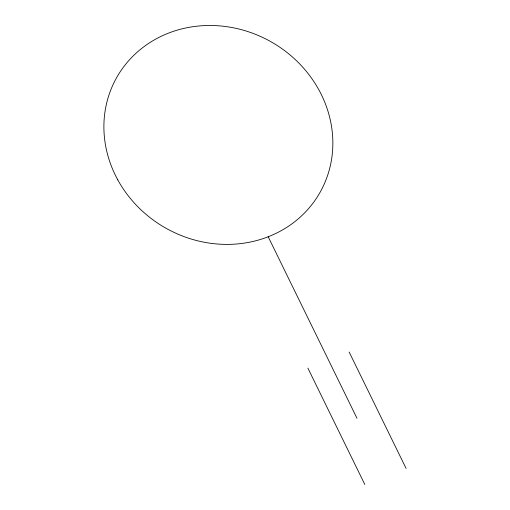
<?xml version="1.0" encoding="UTF-8"?>
<svg xmlns="http://www.w3.org/2000/svg" width="510" height="510" viewBox="0 0 510 510"><rect width="100%" height="100%" fill="white"/><g stroke="black" fill="none" stroke-linecap="round" stroke-linejoin="round"><path stroke-width="0.76" d="M349.152 352.047L406.087 468.429M268.19 236.774L356.981 418.276M307.881 368.118L364.816 484.5M117.784 179.871A116.777 107.011 29.5 0 0 316.009 198.913A116.777 107.011 29.5 0 0 221.321 26.035A116.777 107.011 29.5 0 0 117.784 179.871"/></g></svg>
